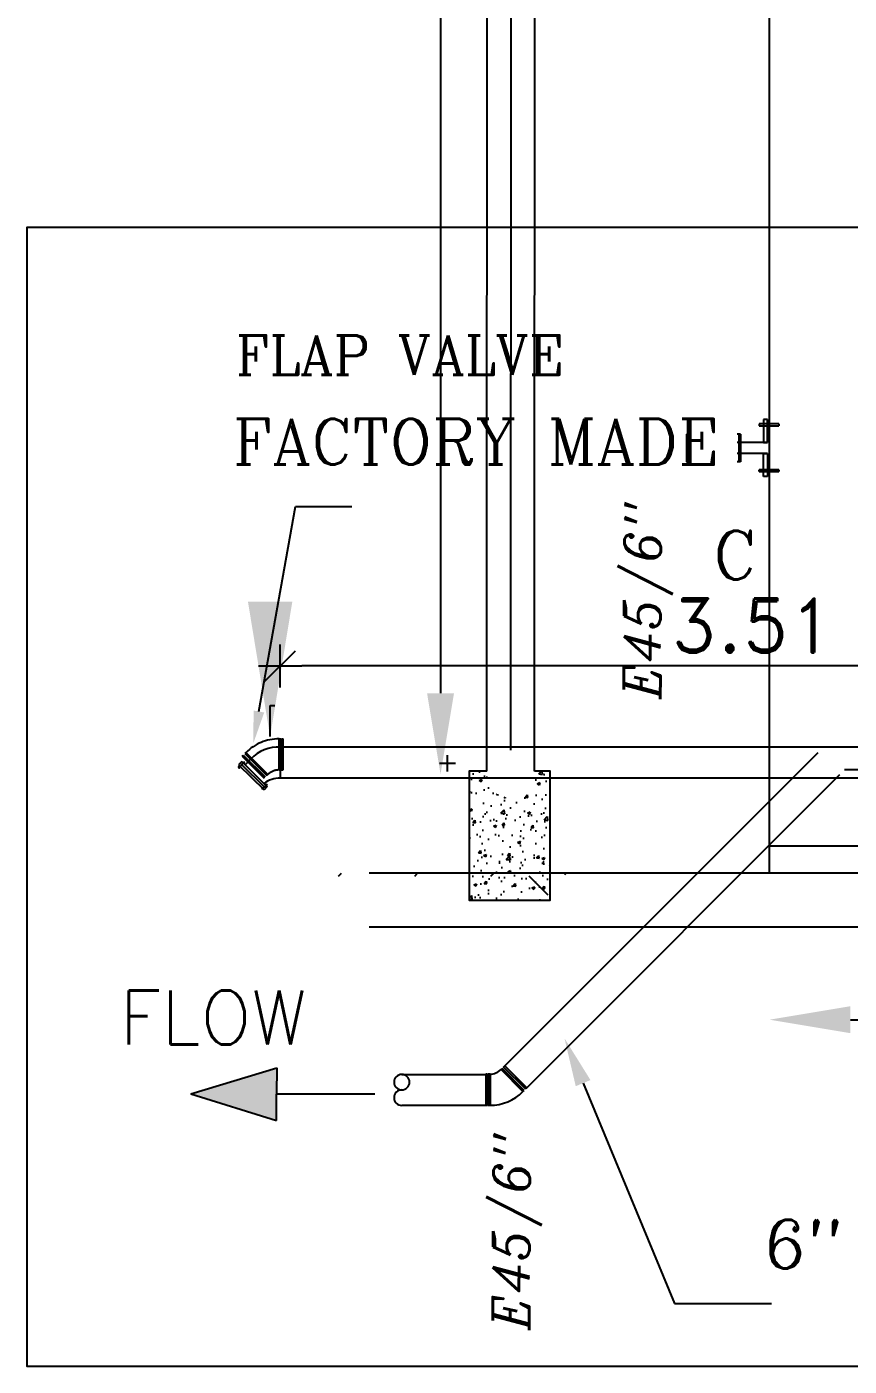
# Model space of a CAD drawing. Extents: x 152000 to 152174, y 158796 to 159332.
# Drawn here: x 152053.806 to 152056.856, y 159117.447 to 159122.414 of the extents above; entities that cross this region are included whole.
import ezdxf
from ezdxf import colors
from ezdxf.entities.mleader import LeaderData, LeaderLine
from ezdxf.enums import TextEntityAlignment as Align
from ezdxf.math import Vec2, Vec3

# ---------------------------------------------------------------- set-up
doc = ezdxf.new("R2010")
doc.units = 0
doc.header["$LTSCALE"] = 3
doc.header["$MEASUREMENT"] = 0
doc.header["$PDMODE"] = 2
doc.header["$PDSIZE"] = 0.03
for name, pattern in [('AUSGEZOGEN', [0]), ('CENTER', [2, 1.25, -0.25, 0.25, -0.25]), ('HIDDEN', [9.525, 6.35, -3.175])]:
    doc.linetypes.add(name, pattern=pattern)
doc.layers.get('0').update_dxf_attribs({"linetype": 'CONTINUOUS'})
doc.layers.get('DEFPOINTS').update_dxf_attribs({"linetype": 'CONTINUOUS'})
for name, color, linetype in [('1', 7, 'CONTINUOUS'), ('6', 2, 'CONTINUOUS'), ('ARCH CT TEXT', 152, 'CONTINUOUS'), ('CENTER', 8, 'CENTER'), ('DIM', 144, 'CONTINUOUS'), ('EBENE0', 7, 'AUSGEZOGEN'), ('NUMBERS', 6, 'CONTINUOUS'), ('pipe', 20, 'CONTINUOUS'), ('PIPING', 40, 'CONTINUOUS'), ('TEXTS', 1, 'CONTINUOUS')]:
    doc.layers.add(name, color=color, linetype=linetype)
doc.layers.add('LAND CORNERS', color=255, linetype='CONTINUOUS', lineweight=25)
doc.styles.add('italic', font='italicc.shx', dxfattribs={"height": 0.4})
doc.styles.add('ROMANC', font='ROMANC', dxfattribs={"height": 7})
doc.styles.add('ROMAND10', font='ROMAND.shx', dxfattribs={"height": 0.2})
doc.styles.add('ROMANS', font='romans.shx')
doc.dimstyles.new('1-100-layout', dxfattribs={"dimtxt": 0.2, "dimasz": 0.08, "dimexe": 0.18, "dimexo": 0.0625, "dimgap": 0.05, "dimtad": 1, "dimzin": 12, "dimdsep": 46, "dimtxsty": 'ROMAND10', "dimblk": '2', "dimcen": 0, "dimdle": 0.15, "dimse1": 1, "dimse2": 1, "dimclrd": 256, "dimclre": 9, "dimclrt": 1, "dimazin": 0, "dimtfac": 1, "dimtix": 1, "dimtofl": 0, "dimtmove": 2, "dimatfit": 0, "dimldrblk": '2', "dimfxl": 1, "dimtolj": 1, "dimtzin": 0, "dimlwd": -1, "dimlwe": -1, "dimarcsym": 0})
doc.dimstyles.new('mais 1-100 plan', dxfattribs={"dimtxt": 0.25, "dimasz": 0.1635, "dimexe": 0.18, "dimexo": 0.0625, "dimgap": 0, "dimtad": 1, "dimzin": 0, "dimdsep": 46, "dimtxsty": 'Standard', "dimblk": 'OBLIQUE', "dimcen": 0, "dimse1": 1, "dimse2": 1, "dimclrd": 8, "dimclrt": 4, "dimadec": 0, "dimazin": 0, "dimtfac": 1, "dimtix": 1, "dimtofl": 0, "dimtmove": 0, "dimatfit": 3, "dimldrblk": 'OBLIQUE', "dimfxl": 0.18, "dimtolj": 1, "dimtzin": 0, "dimarcsym": 0})
doc.dimstyles.get("Standard").update_dxf_attribs({"dimtxt": 0.7, "dimasz": 0.5, "dimexe": 4.572, "dimexo": 1.5875, "dimgap": 0.01, "dimtad": 1, "dimzin": 0, "dimdsep": 46, "dimtxsty": 'Standard', "dimcen": 2.286, "dimse1": 1, "dimse2": 1, "dimsd1": 1, "dimsd2": 1, "dimadec": 0, "dimazin": 0, "dimtfac": 1, "dimtdec": 4, "dimtofl": 0, "dimtmove": 0, "dimatfit": 3, "dimfxl": 1, "dimtolj": 1, "dimtzin": 0, "dimarcsym": 0})

# ---------------------------------------------------------------- blocks, each defined once
blk = doc.blocks.new('SUPP')
at = {"layer": 'CENTER', "linetype": 'CENTER'}
for p, q in [((162361.392, 176224.452), (162361.283, 176224.452)), ((162361.283, 176224.452), (162361.283, 176224.43)), ((162361.283, 176224.43), (162361.283, 176224.452)), ((162361.283, 176224.452), (162361.545, 176224.452)), ((162361.283, 176224.43), (162361.392, 176224.43)), ((162361.545, 176224.43), (162361.283, 176224.43)), ((162361.545, 176224.43), (162361.545, 176224.452)), ((162361.392, 176224.213), (162361.077, 176224.213)), ((162361.392, 176224.068), (162361.077, 176224.068)), ((162361.283, 176223.821), (162361.283, 176223.844)), ((162361.283, 176223.844), (162361.545, 176223.844)), ((162361.545, 176223.821), (162361.283, 176223.821)), ((162361.545, 176223.821), (162361.545, 176223.844))]:
    blk.add_line(p, q, dxfattribs=at)
for points in [[(162361.392, 176224.52), (162361.339, 176224.52), (162361.339, 176224.213), (162361.392, 176224.213)], [(162361.392, 176223.762), (162361.339, 176223.762), (162361.339, 176224.068), (162361.392, 176224.068)]]:
    blk.add_lwpolyline(points, close=True, dxfattribs=at)
blk = doc.blocks.new('*D138')
at = {"layer": 'DEFPOINTS', "color": 0, "transparency": 16777216}
for p in [(152056.8432, 159144.1377), (152055.3405, 159119.6425), (152055.6008, 159119.6425)]:
    blk.add_point(p, dxfattribs=at)
at = {"layer": 'LAND CORNERS', "color": 2, "lineweight": -2, "transparency": 16777216}
blk.add_line((152055.3405, 159143.8377), (152055.3405, 159119.9425), dxfattribs=at)
at = {"layer": 'LAND CORNERS', "color": 2, "transparency": 16777216}
for points in [[(152055.2905, 159143.8377), (152055.3905, 159143.8377), (152055.3405, 159144.1377)], [(152055.2905, 159119.9425), (152055.3905, 159119.9425), (152055.3405, 159119.6425)]]:
    blk.add_solid(points, dxfattribs=at)
at = {"layer": 'LAND CORNERS', "color": 2, "transparency": 16777216, "insert": (152055.1655, 159131.8901), "char_height": 0.25, "attachment_point": 5, "rotation": 90}
blk.add_mtext('\\A1;24.50', dxfattribs=at)
blk = doc.blocks.new('_OBLIQUE')
at = {"color": 0, "linetype": 'ByBlock'}
blk.add_line((-0.5, -0.5), (0.5, 0.5), dxfattribs=at)
blk = doc.blocks.new('2')
for p, q in [((0.707, 0.707), (-0.707, -0.707)), ((0, 1), (0, -1)), ((1, 0), (-1, 0))]:
    blk.add_line(p, q)
blk = doc.blocks.new('*D149')
at = {"layer": 'DEFPOINTS', "color": 0, "transparency": 16777216}
for p in [(152054.7458, 159120.0439), (152054.7458, 159119.7423), (152058.253, 159119.6908)]:
    blk.add_point(p, dxfattribs=at)
at = {"layer": 'TEXTS', "transparency": 16777216}
blk.add_line((152058.173, 159120.0439), (152054.8258, 159120.0439), dxfattribs=at)
at = {"layer": 'TEXTS', "transparency": 16777216, "xscale": 0.08, "yscale": 0.08, "zscale": 0.08, "rotation": 180}
blk.add_blockref('2', (152054.7458, 159120.0439), dxfattribs=at)
at = {"layer": 'TEXTS', "transparency": 16777216, "xscale": 0.08, "yscale": 0.08, "zscale": 0.08}
blk.add_blockref('2', (152058.253, 159120.0439), dxfattribs=at)
at = {"layer": 'TEXTS', "color": 1, "transparency": 16777216, "insert": (152056.4994, 159120.1939), "char_height": 0.2, "attachment_point": 5, "style": 'ROMAND10'}
blk.add_mtext('\\A1;3.51', dxfattribs=at)
blk = doc.blocks.new('*D156')
at = {"layer": 'DEFPOINTS', "color": 0, "transparency": 16777216}
for p in [(152067.0555, 159119.9511), (152056.5608, 159119.2751), (152067.0555, 159118.7318)]:
    blk.add_point(p, dxfattribs=at)
at = {"layer": 'LAND CORNERS', "color": 2, "lineweight": -2, "transparency": 16777216}
blk.add_line((152056.8608, 159118.7318), (152066.7555, 159118.7318), dxfattribs=at)
at = {"layer": 'LAND CORNERS', "color": 2, "transparency": 16777216}
for points in [[(152056.8608, 159118.7818), (152056.8608, 159118.6818), (152056.5608, 159118.7318)], [(152066.7555, 159118.7818), (152066.7555, 159118.6818), (152067.0555, 159118.7318)]]:
    blk.add_solid(points, dxfattribs=at)
at = {"layer": 'LAND CORNERS', "color": 2, "transparency": 16777216, "insert": (152061.8081, 159118.9068), "char_height": 0.25, "attachment_point": 5}
blk.add_mtext('\\A1;10.49', dxfattribs=at)

msp = doc.modelspace()

# ---------------------------------------------------------------- hatches: boundary and pattern name
h = msp.add_hatch()
h.set_pattern_fill('AR-CONC', color=256, scale=0.014999, angle=0.04358, style=0)
h.set_pattern_definition([(50.043578, (152117.87903, 158377.92454), (0.107591691, -0.0093306), [0.011249533, -0.123744866]), (355.043578, (152117.87903, 158377.92454), (-0.020897642, 0.112808277), [0.008999627, -0.098995893]), (100.494978, (152117.888, 158377.92376), (0.086694129, 0.103477608), [0.009560632, -0.105166953]), (46.227778, (152117.87901, 158377.95454), (0.160098352, -0.024705062), [0.0168743, -0.1856173]), (96.679178, (152117.89235, 158377.95248), (0.14008242, 0.146218204), [0.014340948, -0.157750405]), (351.227778, (152117.87901, 158377.95454), (0.140082305, 0.146218314), [0.01349944, -0.14849384]), (21.043578, (152117.89402, 158377.94705), (0.089578249, -0.060322214), [0.011249533, -0.123744866]), (326.043578, (152117.89402, 158377.94705), (0.036413048, 0.10879572), [0.008999627, -0.098995893]), (71.494978, (152117.90148, 158377.94202), (0.125991334, 0.048473408), [0.009560632, -0.105166953]), (37.543578, (152117.879034, 158377.92454), (0.0017859249, 0.049933379), [0, -0.0977959423, 0, -0.1004958303, 0, -0.099370877]), (7.543578, (152117.879034, 158377.92454), (0.0394137867, 0.0591892966), [0, -0.0572976226, 0, -0.0955460356, 0, -0.0378734286]), (327.543578, (152117.845585, 158377.924516), (0.0800725931, -0.0033221899), [0, -0.037498444, 0, -0.1169951457, 0, -0.1552435587]), (317.543578, (152117.830586, 158377.924504), (0.0874628505, 0.015081651), [0, -0.048747977, 0, -0.077696776, 0, -0.110245426])])
h.paths.add_polyline_path([(152055.74696, 159119.1753), (152055.7466, 159119.65345), (152055.68915, 159119.6534, -0.0306053), (152055.68981, 159119.64254, -1), (152055.5118, 159119.64254, -0.0302247), (152055.51245, 159119.65327), (152055.44661, 159119.65322), (152055.44698, 159119.17507)])
at = {"layer": 'NUMBERS'}
h = msp.add_hatch(color=7, dxfattribs=at)
h.set_gradient(color1=(255, 255, 255), one_color=1, tint=1)
h.paths.add_polyline_path([(152054.4143, 159118.4567), (152054.73202, 159118.35785), (152054.73237, 159118.45557), (152054.73272, 159118.55329)])

# ---------------------------------------------------------------- linework, layer by layer
msp.add_lwpolyline([(152055.51245, 159119.65327), (152055.44661, 159119.65322), (152055.44698, 159119.17507), (152055.74696, 159119.1753), (152055.7466, 159119.65345), (152055.68915, 159119.6534)])
at = {"layer": '1', "color": 1, "linetype": 'Continuous'}
msp.add_line((152054.63717, 159119.69895), (152054.61579, 159119.67738), dxfattribs=at)
msp.add_point((152055.36623, 159119.68278), dxfattribs=at)
msp.add_point((152055.36623, 159119.68278), dxfattribs=at)
at = {"layer": '6'}
for p, q in [((152054.60343, 159119.68962), (152054.59119, 159119.67725)), ((152054.59119, 159119.67725), (152054.68559, 159119.58379)), ((152054.61349, 159119.6881), (152054.59319, 159119.6676)), ((152054.59731, 159119.68344), (152054.69171, 159119.58997)), ((152054.60343, 159119.68962), (152054.61579, 159119.67738)), ((152054.60917, 159119.68726), (152054.60822, 159119.6863)), ((152054.60822, 159119.6863), (152054.61191, 159119.68264)), ((152054.60917, 159119.68726), (152054.61286, 159119.6836)), ((152054.61286, 159119.6836), (152054.61191, 159119.68264)), ((152054.6968, 159119.60561), (152054.67651, 159119.58511)), ((152054.68547, 159119.60839), (152054.69783, 159119.59615)), ((152054.69231, 159119.60494), (152054.69136, 159119.60398)), ((152054.69505, 159119.60032), (152054.69136, 159119.60398)), ((152054.696, 159119.60129), (152054.69231, 159119.60494)), ((152054.696, 159119.60129), (152054.69505, 159119.60032)), ((152054.69783, 159119.59615), (152054.68559, 159119.58379))]:
    msp.add_line(p, q, dxfattribs=at)
at = {"layer": '6', "extrusion": (0, 0, -1)}
msp.add_ellipse((152054.59339, 159119.6674), major_axis=(0.00183, -0.00182), ratio=0.5837598, dxfattribs=at)
at = {"layer": 'DIM', "color": 8}
for p, q in [((152056.25318, 159120.90385), (152056.25299, 159120.8004)), ((152056.25318, 159120.90385), (152056.26663, 159120.90383)), ((152056.25991, 159120.90384), (152056.25972, 159120.80039)), ((152056.45356, 159120.90385), (152056.44075, 159120.90383)), ((152056.44684, 159120.90384), (152056.44702, 159120.80039)), ((152056.45356, 159120.90385), (152056.45375, 159120.8004)), ((152056.25299, 159120.8004), (152056.26644, 159120.80038)), ((152056.45375, 159120.8004), (152056.44075, 159120.80038))]:
    msp.add_line(p, q, dxfattribs=at)
at = {"layer": 'DIM', "color": 1}
for points in [[(152055.51245, 159119.65327), (152055.51822, 159137.30053)], [(152055.68915, 159119.6534), (152055.69578, 159137.30053)]]:
    msp.add_lwpolyline(points, dxfattribs=at)
at = {"layer": 'DIM', "color": 1, "linetype": 'CENTER'}
msp.add_lwpolyline([(152055.60092, 159119.73155), (152055.607, 159137.30053)], dxfattribs=at)
at = {"layer": 'DIM', "color": 8}
for points in [[(152056.46518, 159120.87241), (152056.44075, 159120.87234)], [(152056.46518, 159120.83198), (152056.44075, 159120.83191)]]:
    msp.add_lwpolyline(points, dxfattribs=at)
at = {"layer": 'EBENE0', "color": 8, "linetype": 'AUSGEZOGEN'}
for p, q in [((152056.5608, 159119.27507), (152056.5608, 159122.92507)), ((152056.5608, 159119.27507), (152056.5608, 159122.92507)), ((152065.9608, 159119.37507), (152056.5608, 159119.37507)), ((152054.96187, 159119.26425), (152054.97269, 159119.27507)), ((152054.96187, 159119.26425), (152054.97269, 159119.27507)), ((152056.5608, 159119.27507), (152055.07596, 159119.27507)), ((152055.39629, 159119.27507), (152055.07596, 159119.27507)), ((152056.5608, 159119.27507), (152055.07596, 159119.27507)), ((152055.39629, 159119.27507), (152055.07596, 159119.27507)), ((152055.24471, 159119.26425), (152055.25553, 159119.27507)), ((152055.24471, 159119.26425), (152055.25553, 159119.27507)), ((152055.52756, 159119.26425), (152055.53837, 159119.27507)), ((152055.52756, 159119.26425), (152055.53837, 159119.27507)), ((152055.73969, 159119.19354), (152055.66898, 159119.26425)), ((152055.73969, 159119.19354), (152055.66898, 159119.26425)), ((152055.8051, 159119.26955), (152055.79958, 159119.27507)), ((152055.8051, 159119.26955), (152055.79958, 159119.27507)), ((152065.9608, 159119.27507), (152056.5608, 159119.27507)), ((152056.5608, 159119.07507), (152055.07596, 159119.07507)), ((152065.9608, 159119.07507), (152056.5608, 159119.07507))]:
    msp.add_line(p, q, dxfattribs=at)
at = {"layer": 'NUMBERS', "color": 6}
for p, q in [((152054.4143, 159118.4567), (152054.73272, 159118.55329)), ((152054.73272, 159118.55329), (152054.73237, 159118.45557)), ((152054.4143, 159118.4567), (152054.73202, 159118.35785)), ((152054.73202, 159118.35785), (152054.73237, 159118.45557)), ((152055.09682, 159118.45557), (152054.73237, 159118.45557))]:
    msp.add_line(p, q, dxfattribs=at)
at = {"layer": 'pipe'}
for p, q in [((152054.74559, 159119.74229), (152054.7461, 159119.62714)), ((152054.61579, 159119.67738), (152054.6852, 159119.60812))]:
    msp.add_line(p, q, dxfattribs=at)
for centre, radius, start, end in [((152054.73615, 159119.60863), 0.13399, 85.96067, 137.62266), ((152054.74273, 159119.53092), 0.09628, 87.99229, 126.69243)]:
    msp.add_arc(centre, radius, start, end, dxfattribs=at)
at = {"layer": 'PIPING', "color": 6, "linetype": 'HIDDEN'}
for p, q in [((152054.74137, 159119.6582), (152054.74134, 159119.77354)), ((152054.74134, 159119.77354), (152054.74765, 159119.77354)), ((152054.74768, 159119.6582), (152054.74765, 159119.77354)), ((152054.7509, 159119.6582), (152054.75087, 159119.77354)), ((152054.75087, 159119.77354), (152054.75719, 159119.77354)), ((152054.75722, 159119.6582), (152054.75719, 159119.77354)), ((152054.60441, 159119.70907), (152054.60887, 159119.71354)), ((152054.60441, 159119.70907), (152054.68586, 159119.62766)), ((152054.60887, 159119.71354), (152054.69032, 159119.63213)), ((152054.61859, 159119.72326), (152054.61412, 159119.71879)), ((152054.61412, 159119.71879), (152054.69557, 159119.63738)), ((152054.61859, 159119.72326), (152054.70004, 159119.64185)), ((152054.74137, 159119.6582), (152054.74768, 159119.6582)), ((152054.7509, 159119.6582), (152054.75722, 159119.6582)), ((152054.70004, 159119.64185), (152054.69557, 159119.63738))]:
    msp.add_line(p, q, dxfattribs=at)
at = {"layer": 'PIPING', "color": 1}
for p, q in [((152055.57901, 159118.56085), (152056.74069, 159119.72315)), ((152055.66046, 159118.47945), (152056.82214, 159119.64175))]:
    msp.add_line(p, q, dxfattribs=at)
at = {"layer": 'PIPING', "color": 6, "linetype": 'Continuous'}
for p, q in [((152055.57454, 159118.55639), (152055.57901, 159118.56085)), ((152055.65599, 159118.47498), (152055.57454, 159118.55639)), ((152055.66046, 159118.47945), (152055.57901, 159118.56085)), ((152055.51442, 159118.52986), (152055.50811, 159118.52985)), ((152055.50811, 159118.52985), (152055.50814, 159118.41369)), ((152055.51442, 159118.52986), (152055.51445, 159118.41369)), ((152055.52396, 159118.52986), (152055.51764, 159118.52986)), ((152055.51764, 159118.52986), (152055.51767, 159118.41369)), ((152055.52396, 159118.52986), (152055.52399, 159118.41369)), ((152055.56482, 159118.54667), (152055.56929, 159118.55113)), ((152055.64627, 159118.46526), (152055.56482, 159118.54667)), ((152055.65074, 159118.46973), (152055.56929, 159118.55113)), ((152055.64627, 159118.46526), (152055.65074, 159118.46973)), ((152055.65599, 159118.47498), (152055.66046, 159118.47945)), ((152055.51445, 159118.41369), (152055.50814, 159118.41369)), ((152055.52399, 159118.41369), (152055.51767, 159118.41369))]:
    msp.add_line(p, q, dxfattribs=at)
at = {"layer": 'PIPING', "color": 1, "linetype": 'Continuous'}
for p, q in [((152055.1966, 159118.52897), (152055.50811, 159118.52911)), ((152055.50814, 159118.41369), (152055.19663, 159118.41355))]:
    msp.add_line(p, q, dxfattribs=at)
at = {"layer": 'PIPING', "color": 6, "linetype": 'HIDDEN'}
for centre, radius, start, end in [((152054.74138, 159119.60053), 0.17301, 90.01502, 135.01502), ((152054.7425, 159119.59493), 0.06328, 91.02355, 132.14194)]:
    msp.add_arc(centre, radius, start, end, dxfattribs=at)
at = {"layer": 'PIPING', "color": 1, "linetype": 'Continuous'}
for centre, start, end in [((152055.19661, 159118.50018), 90.01502, 270.01502), ((152055.19661, 159118.50018), 270.01502, 90.01502), ((152055.19662, 159118.4426), 90.01502, 270.01502)]:
    msp.add_arc(centre, 0.02879, start, end, dxfattribs=at)
at = {"layer": 'PIPING', "color": 6, "linetype": 'Continuous'}
for radius in [0.05767, 0.17301]:
    msp.add_arc((152055.52394, 159118.58753), radius, 270.01502, 315.01502, dxfattribs=at)
at = {"layer": 'TEXTS', "color": 2}
for p, q in [((152054.74585, 159119.74229), (152054.74585, 159119.62714)), ((152057.02377, 159119.74229), (152054.75719, 159119.74229)), ((152057.02377, 159119.62714), (152054.73935, 159119.62714))]:
    msp.add_line(p, q, dxfattribs=at)
at = {"layer": 'TEXTS'}
msp.add_lwpolyline([(152066.6404, 159121.66993), (152053.80565, 159121.66993), (152053.80565, 159117.44674), (152066.6404, 159117.44674)], close=True, dxfattribs=at)
msp.add_lwpolyline([(152061.23523, 159119.6582), (152056.83898, 159119.6582)], dxfattribs=at)

# ---------------------------------------------------------------- block references
at = {"layer": 'LAND CORNERS', "xscale": -0.2787538013690274, "yscale": 0.2787538013690274, "zscale": 0.2787538013690274, "rotation": 180}
msp.add_blockref('SUPP', (106797.69781, 208244.00135), dxfattribs=at)

# ---------------------------------------------------------------- texts
at = {"color": 7, "style": 'ROMANC'}
for s, height, p in [('FLAP VALVE', 0.145881, (152055.18996, 159121.19699)), ('FACTORY MADE', 0.1690865, (152055.47285, 159120.87539))]:
    msp.add_text(s, height=height, dxfattribs=at).set_placement(p, align=Align.MIDDLE)
at = {"color": 7, "char_height": 0.18, "attachment_point": 3, "style": 'ROMANC'}
for s, insert in [('C', (152056.51318, 159120.54496)), ('6" OUTLET PIPE', (152058.6171, 159117.98925))]:
    msp.add_mtext(s, dxfattribs=dict(at, insert=insert))
at = {"layer": 'ARCH CT TEXT', "color": 0, "style": 'ROMANS'}
msp.add_text('FLOW', height=0.2, dxfattribs=at).set_placement((152054.15007, 159118.64012))
at = {"layer": 'NUMBERS', "color": 5, "style": 'italic'}
for p in [(152056.15556, 159119.92104), (152055.66924, 159117.58065)]:
    msp.add_text('E45/6"', height=0.135478, rotation=89.74376, dxfattribs=at).set_placement(p)

# ---------------------------------------------------------------- dimensions: what is measured, and where the dimension line sits
at = {"layer": 'LAND CORNERS'}
dim = msp.add_linear_dim(base=(152055.34051, 159119.64254), p1=(152056.84322, 159144.13773), p2=(152055.6008, 159119.64254), angle=90, dimstyle='mais 1-100 plan', override={"dimasz": 0.3, "dimgap": 0.05, "dimsah": 1, "dimclrd": 2, "dimclrt": 2, "dimfxlon": 1, "dimarcsym": 1}, dxfattribs=at)
dim.commit()
dim.dimension.update_dxf_attribs({"geometry": '*D138', "text_midpoint": (152055.16551, 159131.89013)})
dim = msp.add_linear_dim(base=(152067.05548, 159118.73178), p1=(152056.5608, 159119.27507), p2=(152067.05548, 159119.95111), dimstyle='mais 1-100 plan', override={"dimasz": 0.3, "dimgap": 0.05, "dimsah": 1, "dimclrd": 2, "dimclrt": 2, "dimfxlon": 1, "dimarcsym": 1}, dxfattribs=at)
dim.commit()
dim.dimension.update_dxf_attribs({"geometry": '*D156', "text_midpoint": (152061.80814, 159118.90678)})
at = {"layer": 'TEXTS', "color": 2}
dim = msp.add_linear_dim(base=(152054.74585, 159120.0439), p1=(152058.25299, 159119.69078), p2=(152054.74585, 159119.74229), dimstyle='1-100-layout', dxfattribs=at)
dim.commit()
dim.dimension.update_dxf_attribs({"geometry": '*D149', "text_midpoint": (152056.49942, 159120.1939)})

# ---------------------------------------------------------------- leaders
msp.add_leader([(152054.70825, 159119.78169), (152054.70828, 159119.89747), (152054.72521, 159119.89746)], dimstyle='Standard', override={"dimscale": 1, "dimfxl": 0.18})
at = {"layer": 'LAND CORNERS', "color": 7}
ml = msp.add_multileader_mtext('Standard', dxfattribs=at)
ml.set_content('', color=7)
ml.set_leader_properties()
ml.build(insert=Vec2(0, 0))
ml.multileader.update_dxf_attribs({"text_right_attachment_type": 6, "dogleg_length": 0.36, "arrow_head_size": 0.12078})
ctx = ml.context
ctx.base_point, ctx.char_height, ctx.arrow_head_size, ctx.landing_gap_size, ctx.plane_origin = Vec3(152055.01083, 159120.63478), 0.12078, 0.12078, 0.06039, Vec3(152054.51715, 159119.74544)
ctx.right_attachment = 6
notes = []
notes.append((ctx, [(1, (1, 1, 0), (152054.8022, 159120.63478), (1, 0), 0.20863, [(0, [(152054.64559, 159119.75585)], 0, [])])]))
ctx.mtext.insert, ctx.mtext.flow_direction = Vec3(152055.07122, 159120.69516), 5
ml = msp.add_multileader_mtext('Standard', dxfattribs=at)
ml.set_content('', color=7)
ml.set_leader_properties()
ml.build(insert=Vec2(0, 0))
ml.multileader.update_dxf_attribs({"text_right_attachment_type": 6, "dogleg_length": 0.36, "arrow_head_size": 0.18})
ctx = ml.context
ctx.base_point, ctx.char_height, ctx.arrow_head_size, ctx.landing_gap_size, ctx.plane_origin = Vec3(152056.56869, 159117.67922), 0.18, 0.18, 0.09, Vec3(152055.80026, 159118.66288)
ctx.right_attachment = 6
notes.append((ctx, [(0, (1, 1, 0), (152056.20869, 159117.67922), (1, 0), 0.36, [(0, [(152055.80026, 159118.66288)], 0, [])])]))
ctx.mtext.insert, ctx.mtext.flow_direction = Vec3(152056.65869, 159117.76922), 5
for ctx, leaders in notes:
    for number, flags, end, landing, length, lines in leaders:
        leader = LeaderData()
        leader.index, (leader.has_last_leader_line, leader.has_dogleg_vector, leader.attachment_direction) = number, flags
        leader.last_leader_point, leader.dogleg_vector, leader.dogleg_length = Vec3(end), Vec3(landing), length
        for number, points, colour, breaks in lines:
            line = LeaderLine()
            line.index, line.vertices, line.color, line.breaks = number, Vec3.list(points), colors.encode_raw_color(colour), breaks
            leader.lines.append(line)
        ctx.leaders.append(leader)

doc.saveas('drawing.dxf')
